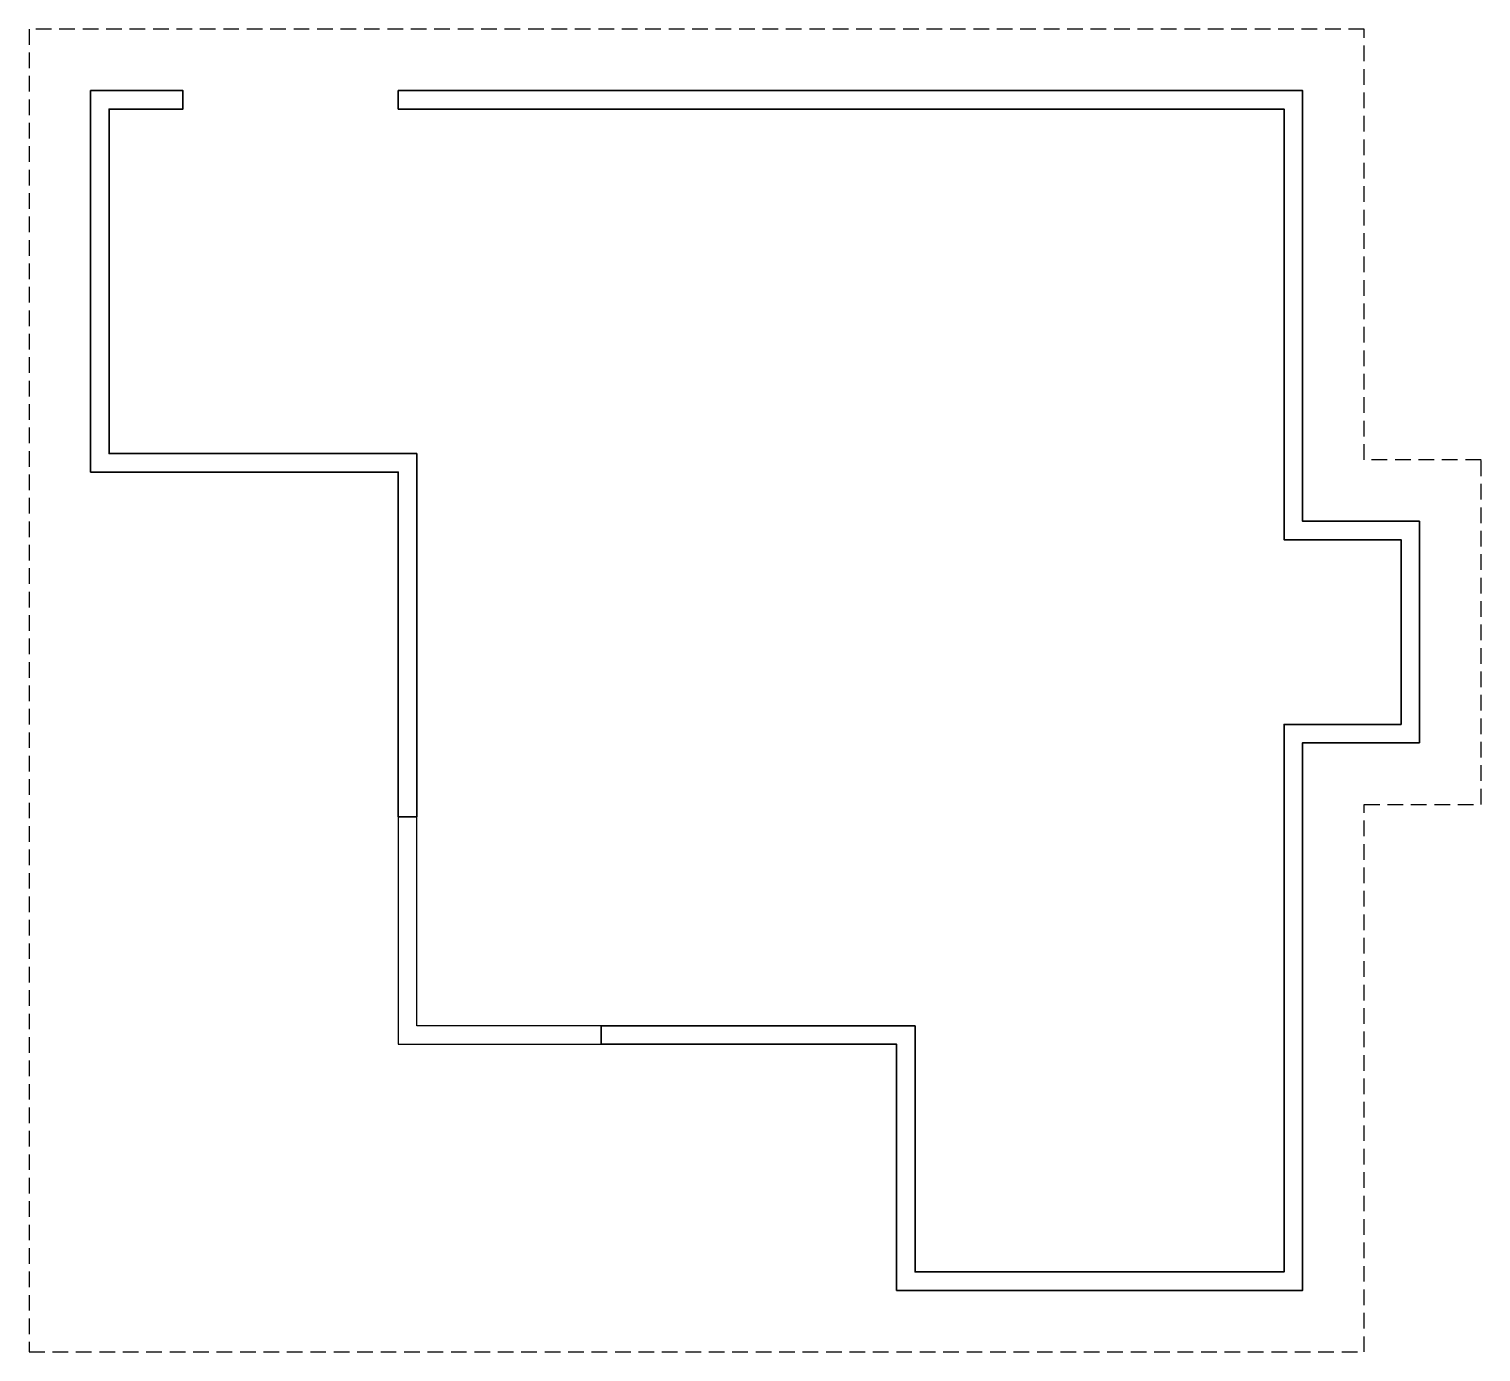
# Model space of a CAD drawing. Header units: millimetres. Extents: x 1418 to 13218, y -8062 to 2688.
import ezdxf

# ---------------------------------------------------------------- set-up
doc = ezdxf.new("R2010")
doc.units = ezdxf.units.MM
doc.header["$LTSCALE"] = 5
doc.linetypes.add('DASHEDX2', pattern=[38.1, 25.4, -12.7])
for name, color, linetype in [('coberta', 7, 'DASHEDX2'), ('parede baixa', 7, 'Continuous'), ('paredes', 7, 'Continuous')]:
    doc.layers.add(name, color=color, linetype=linetype)

msp = doc.modelspace()

# ---------------------------------------------------------------- linework, layer by layer
at = {"layer": 'coberta'}
msp.add_lwpolyline([(1418, 2688), (1418, -8062), (12268, -8062), (12268, -3612), (13218, -3612), (13218, -812), (12268, -812), (12268, 2688)], close=True, dxfattribs=at)
at = {"layer": 'parede baixa'}
for points in [[(4418, -3712), (4418, -5562), (6068, -5562)], [(6068, -5412), (4568, -5412), (4568, -3712)]]:
    msp.add_lwpolyline(points, dxfattribs=at)
at = {"layer": 'paredes', "lineweight": 30}
for points in [[(4568, -3712), (4568, -762), (2068, -762), (2068, 2038), (2668, 2038), (2668, 2188), (1918, 2188), (1918, -912), (4418, -912), (4418, -3712)], [(6068, -5562), (8468, -5562), (8468, -7562), (11768, -7562), (11768, -3112), (12718, -3112), (12718, -1312), (11768, -1312), (11768, 2188), (4418, 2188), (4418, 2038), (11618, 2038), (11618, -1462), (12568, -1462), (12568, -2962), (11618, -2962), (11618, -7412), (8618, -7412), (8618, -5412), (6068, -5412)]]:
    msp.add_lwpolyline(points, close=True, dxfattribs=at)

doc.saveas('drawing.dxf')
